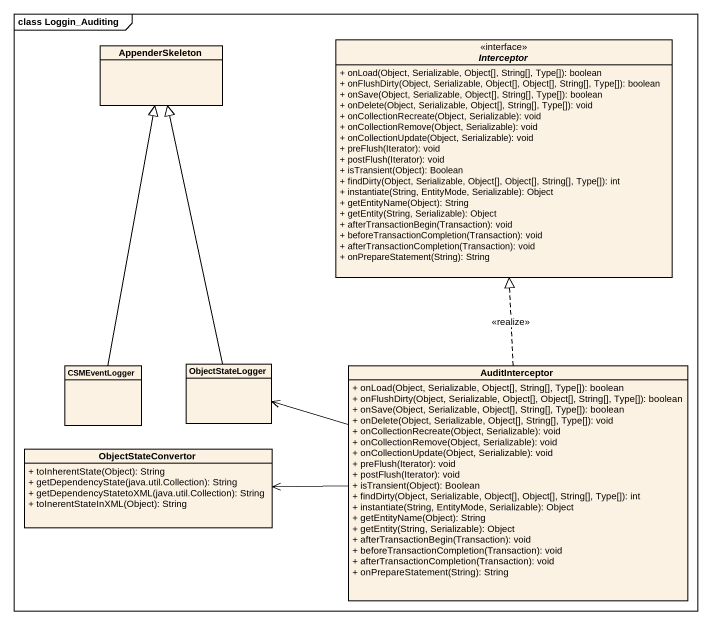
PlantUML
@startuml
mainframe class Loggin_Auditing
hide circle
hide empty members
skinparam classAttributeIconSize 0
class AppenderSkeleton
interface Interceptor <<interface>> {
  + onLoad(Object, Serializable, Object[], String[], Type[]): boolean
  + onFlushDirty(Object, Serializable, Object[], Object[], String[], Type[]): boolean
  + onSave(Object, Serializable, Object[], String[], Type[]): boolean
  + onDelete(Object, Serializable, Object[], String[], Type[]): void
  + onCollectionRecreate(Object, Serializable): void
  + onCollectionRemove(Object, Serializable): void
  + onCollectionUpdate(Object, Serializable): void
  + preFlush(Iterator): void
  + postFlush(Iterator): void
  + isTransient(Object): Boolean
  + findDirty(Object, Serializable, Object[], Object[], String[], Type[]): int
  + instantiate(String, EntityMode, Serializable): Object
  + getEntityName(Object): String
  + getEntity(String, Serializable): Object
  + afterTransactionBegin(Transaction): void
  + beforeTransactionCompletion(Transaction): void
  + afterTransactionCompletion(Transaction): void
  + onPrepareStatement(String): String
}
class CSMEventLogger
class ObjectStateLogger
class AuditInterceptor {
  + onLoad(Object, Serializable, Object[], String[], Type[]): boolean
  + onFlushDirty(Object, Serializable, Object[], Object[], String[], Type[]): boolean
  + onSave(Object, Serializable, Object[], String[], Type[]): boolean
  + onDelete(Object, Serializable, Object[], String[], Type[]): void
  + onCollectionRecreate(Object, Serializable): void
  + onCollectionRemove(Object, Serializable): void
  + onCollectionUpdate(Object, Serializable): void
  + preFlush(Iterator): void
  + postFlush(Iterator): void
  + isTransient(Object): Boolean
  + findDirty(Object, Serializable, Object[], Object[], String[], Type[]): int
  + instantiate(String, EntityMode, Serializable): Object
  + getEntityName(Object): String
  + getEntity(String, Serializable): Object
  + afterTransactionBegin(Transaction): void
  + beforeTransactionCompletion(Transaction): void
  + afterTransactionCompletion(Transaction): void
  + onPrepareStatement(String): String
}
class ObjectStateConvertor {
  + toInherentState(Object): String
  + getDependencyState(java.util.Collection): String
  + getDependencyStatetoXML(java.util.Collection): String
  + toInerentStateInXML(Object): String
}
CSMEventLogger -up-|> AppenderSkeleton
ObjectStateLogger -up-|> AppenderSkeleton
AuditInterceptor .up.|> Interceptor : <<realize>>
AuditInterceptor -left-> ObjectStateLogger
AuditInterceptor -left-> ObjectStateConvertor
@enduml
